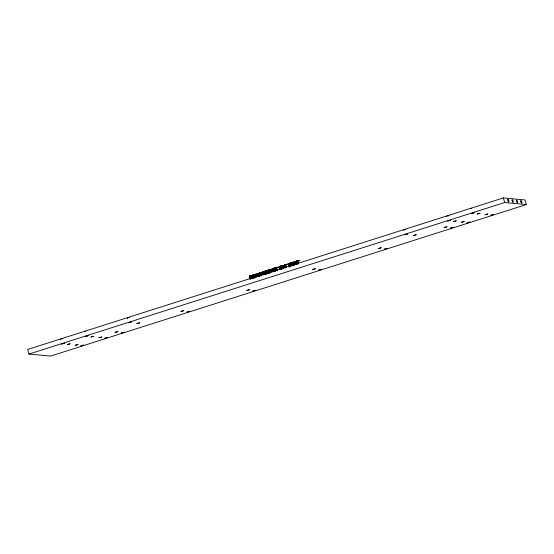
<?xml version="1.0" encoding="UTF-8"?>
<svg xmlns="http://www.w3.org/2000/svg" width="554" height="554" viewBox="0 0 554 554"><rect width="100%" height="100%" fill="white"/><g stroke="black" fill="none" stroke-linecap="round" stroke-linejoin="round"><path stroke-width="0.83" d="M299.61 260.678L299.631 260.615A3.864 0.464 -15.5 0 0 299.409 260.505L297.256 260.796L297.886 263.102L297.256 260.796L300.053 260.609M257.942 276.46L257.208 273.773L257.825 273.517L262.118 272.616L262.762 274.923M267.755 273.267L267.118 270.858L263.912 271.55L265.103 271.599M275.4 268.399C278.309 267.153 270.795 268.704 273.96 268.738M292.408 265.775L291.556 262.7L293.814 262.021L294.735 262.063L294.458 262.305M289.901 263.406L290.344 263.185L288.295 263.752L290.947 263.012L290.019 263.448M267.118 270.954L266.606 271.197M294.174 262.312L292.076 262.582L292.817 262.679M253.857 278.129L253.005 275.054L255.789 274.223L256.218 275.767M271.64 269.583L273.177 269.092M283.877 265.685L285.421 265.193M270.525 271.993L269.888 269.687L272.665 268.801L273.302 271.107M282.769 268.094L282.125 265.788L284.901 264.902L285.539 267.208M272.665 268.801L272.139 269.196L273.773 268.905M284.382 265.297L284.901 264.902M263.815 274.791L262.956 271.716L262.236 272.346M62.955 338.792L61.951 338.813M449.107 215.783L448.11 215.797M249.39 276.079L250.166 279.251C247.112 275.49 252.437 273.815 251.841 278.717M262.963 271.716L262.527 272.125L264.286 272.021M254.992 274.881L252.375 275.345L253.22 275.449M261.253 274.999L260.609 272.693L258.656 273.295L259.507 276.37M291.653 263.171L291.065 263.406M60.434 339.325L61.231 339.013M446.593 216.316L447.39 216.005M251.08 275.85L251.751 275.67L252.603 278.752M249.716 276.169L249.314 276.169M289.347 263.621L288.897 263.863L289.437 263.843M266.336 271.211L264.466 271.377L265.061 271.481M127.759 317.892L127.178 318.169L127.642 318.211M404.212 229.827L403.61 230.152L404.095 230.145M253.164 275.075L253.746 275.283M251.751 275.67L250.997 275.934M290.781 263.434L291.764 263.039M84.603 331.576L85.648 331.264M275.241 268.378L275.705 268.171L273.87 268.565M470.755 208.567L471.8 208.249M250.173 275.857C249.619 276.238 250.782 275.781 250.643 275.989M258.517 273.378L257.804 273.669L258.566 273.745L257.195 273.808M250.99 275.636L250.609 275.733M269.833 272.201L269.196 269.895L267.561 270.276L268.413 273.351M276.958 270.629L276.107 267.554L279.451 266.883L280.089 269.196M282.076 268.302L281.432 265.996L279.798 266.377L280.649 269.452M285.982 264.5L288.558 263.981L285.213 264.653L285.85 266.959M296.023 264.556L295.171 261.481L296.805 261.1L297.45 263.406M256.308 276.522L255.671 274.216L257.298 274.147L254.882 274.659M261.128 274.985L260.491 272.679L262.118 272.616M268.434 270.137L269.196 269.895M280.677 266.232L281.432 265.996M296.805 261.1L296.051 261.336L297.789 261.19M277.27 270.864L276.418 267.79L277.069 267.644M278.226 267.277L279.451 266.883M268.974 270.428L270.331 269.999L269.424 270.227L270.061 272.533M281.21 266.529L282.568 266.1L281.661 266.329L282.305 268.635M295.76 261.834L296.494 261.599L295.171 261.481M295.905 261.855L297.941 261.204M503.378 197.917L27.7 349.442L28.981 354.054L50.622 356.084L526.3 204.558L525.019 199.946L503.378 197.917L504.652 202.529L526.3 204.558M28.981 354.054L504.652 202.529M250.865 275.92L250.214 276.155M404.891 229.612L405.909 229.377M128.438 317.677L129.456 317.442M264.251 272.104L263.053 272.305M282.125 265.788L283.752 265.491M269.888 269.687L271.515 269.389M292.713 262.804L291.522 262.755M520.864 201.801L521.778 201.885M276.875 267.402L277.45 267.457M276.107 267.554L276.91 267.63M276.418 267.79L277.215 270.11M297.886 260.588L298.738 263.662M298.004 261.959L298.433 263.496M297.034 261.433L297.678 263.739M296.674 261.086L297.526 264.161M296.286 261.204L297.145 264.279M295.995 261.28L296.847 264.362M295.878 261.308L296.522 263.614M295.774 261.329L296.418 263.635M295.607 261.343L296.245 263.649M294.728 262.16L295.372 264.473M294.624 262.229L295.268 264.535M293.565 262.056L294.423 265.131M293.301 262.104L294.153 265.186M293.018 262.174L293.869 265.248M292.706 262.257L293.558 265.338M292.373 262.361L293.232 265.435M292.069 262.464L292.706 264.77M291.826 262.554L292.678 265.629M291.653 262.631L292.512 265.712M291.293 263.06L291.937 265.373M290.947 263.012L291.626 265.435M290.885 262.991L291.563 265.366M290.781 262.991L291.446 265.428M290.642 263.005L291.286 265.311M290.469 263.032L291.252 265.525M290.254 263.081L291.106 266.155M290.012 263.136L290.864 266.211M289.763 263.198L290.621 266.28M289.507 263.275L290.358 266.349M289.236 263.358L290.095 266.432M288.973 263.441L289.832 266.522M288.752 263.524L289.396 265.83M288.572 263.593L289.569 266.834M288.433 263.656L289.347 266.862M288.336 263.711L289.202 267.042M285.726 264.487L286.584 267.568M285.739 265.657L286.162 267.194M284.257 265.11L285.109 268.184M283.911 265.387L284.555 267.693M283.967 266.259L284.389 267.804M282.727 265.595L283.579 268.676M282.415 266.086L282.845 267.624M281.3 265.982L282.152 269.057M280.92 266.1L281.771 269.175M280.622 266.176L281.48 269.258M280.511 266.204L281.363 269.286M280.407 266.225L281.259 269.299M280.234 266.239L281.086 269.313M279.244 266.869L279.888 269.175M276.619 267.388L277.263 269.694M275.061 267.949L275.705 270.255M274.798 267.998L275.65 271.079M274.507 268.067L275.366 271.148M274.202 268.15L275.054 271.231M273.87 268.254L274.722 271.328M273.558 268.358L274.417 271.432M273.323 268.448L274.175 271.522M273.15 268.524L273.794 270.837M273.053 268.593L273.69 270.899M272.014 269.009L272.866 272.083M271.675 269.286L272.312 271.592M271.723 270.158L272.152 271.702M270.49 269.493L271.342 272.575M270.179 269.985L270.608 271.522M269.057 269.881L269.916 272.956M268.676 269.999L269.528 273.074M268.385 270.075L269.237 273.157M268.268 270.103L269.119 273.184M268.164 270.123L269.015 273.198M267.991 270.137L268.849 273.212M267.014 271.024L267.658 273.33M266.841 271.1L267.485 273.413M265.955 270.851L266.806 273.925M265.691 270.899L266.543 273.981M265.401 270.968L266.252 274.05M265.096 271.051L265.948 274.133M264.764 271.155L265.615 274.23M264.452 271.259L265.311 274.334M264.216 271.349L265.068 274.424M264.043 271.425L264.895 274.507M263.939 271.495L264.798 274.569M262.312 271.917L263.164 274.999M261.017 272.513L261.654 274.819M260.338 272.748L261.197 275.83M260.089 272.81L260.941 275.885M259.847 272.873L260.699 275.954M259.604 272.949L260.242 275.255M259.348 273.032L259.992 275.345M259.154 273.108L259.791 275.421M259.667 275.483L259.023 273.177L259.611 275.539M258.365 273.364L259.217 276.439M258.095 273.434L258.947 276.515M257.825 273.517L258.462 275.823M257.638 273.579L258.275 275.885M257.478 273.634L258.122 275.94M257.354 273.69L257.991 275.996M257.264 273.731L257.901 276.044M256.197 274.05L256.834 276.356M255.519 274.285L256.163 276.591M255.269 274.348L256.121 277.422M255.027 274.41L255.879 277.492M254.785 274.486L255.636 277.561M254.528 274.569L255.387 277.644M254.334 274.646L254.972 276.952M254.203 274.715L254.847 277.021M254.154 274.763L254.792 277.069M253.836 274.832L254.473 277.139M253.545 274.895L254.397 277.976M253.275 274.971L254.127 278.046M252.818 275.109L253.67 278.191M252.659 275.172L253.303 277.478M252.534 275.22L253.171 277.533M253.081 277.575L252.444 275.269L253.046 277.672M251.578 275.657L252.43 278.731L251.53 275.67M251.433 275.719L252.077 278.025M251.274 275.781L251.918 278.087M250.865 275.608L251.717 278.683M250.83 275.76L251.509 278.233M249.619 275.982L250.477 279.064M249.806 276.91L250.235 278.447M249.425 276.169L250.069 278.475M61.605 344.013L64.368 343.279L61.605 344.013M67.325 344.553L70.088 343.819L67.325 344.553M75.206 345.294L77.969 344.553L75.206 345.294M80.926 345.828L83.689 345.094L80.926 345.828M85.295 336.465L88.058 335.731L85.295 336.465M91.015 337.005L93.778 336.271L91.015 337.005M98.903 337.746L101.666 337.005L98.903 337.746M104.623 338.279L107.386 337.545L104.623 338.279M115.114 332.386L117.877 331.652L115.114 332.386M121.298 332.968L124.061 332.234L121.298 332.968M128.459 322.781L131.222 322.047L128.459 322.781M136.956 323.578L139.726 322.844L136.956 323.578M180.936 311.417L183.699 310.683L180.936 311.417M187.12 311.999L189.883 311.265L187.12 311.999M246.759 290.455L249.522 289.714L246.759 290.455M252.943 291.03L255.706 290.296L252.943 291.03M312.581 269.486L315.344 268.752L312.581 269.486M318.765 270.068L321.528 269.327L318.765 270.068M378.403 248.517L381.166 247.783L378.403 248.517M384.587 249.099L387.35 248.365L384.587 249.099M404.912 234.716L407.675 233.982L404.912 234.716M413.416 235.519L416.179 234.778L413.416 235.519M444.225 227.549L446.988 226.815L444.225 227.549M447.757 221.004L450.52 220.27L447.757 221.004M450.409 228.13L453.172 227.396L450.409 228.13M453.477 221.545L456.24 220.804L453.477 221.545M461.364 222.279L464.127 221.545L461.364 222.279M467.084 222.819L469.847 222.085L467.084 222.819M471.454 213.456L474.217 212.722L471.454 213.456M477.174 213.996L479.937 213.255L477.174 213.996M485.062 214.73L487.825 213.996L485.062 214.73M490.782 215.271L493.545 214.537L490.782 215.271M520.739 201.116A1.447 0.429 72.3 0 0 521.716 203.228A1.447 0.429 72.3 0 0 521.543 201.192A1.447 0.429 72.3 0 0 520.739 201.116M507.748 199.897A1.447 0.429 72.3 0 0 508.731 202.016A1.447 0.429 72.3 0 0 508.551 199.973A1.447 0.429 72.3 0 0 507.748 199.897M512.083 200.306A1.447 0.429 72.3 0 0 513.059 202.418A1.447 0.429 72.3 0 0 512.886 200.382A1.447 0.429 72.3 0 0 512.083 200.306M516.411 200.707A1.447 0.429 72.3 0 0 517.388 202.826A1.447 0.429 72.3 0 0 517.214 200.783A1.447 0.429 72.3 0 0 516.411 200.707"/></g></svg>
